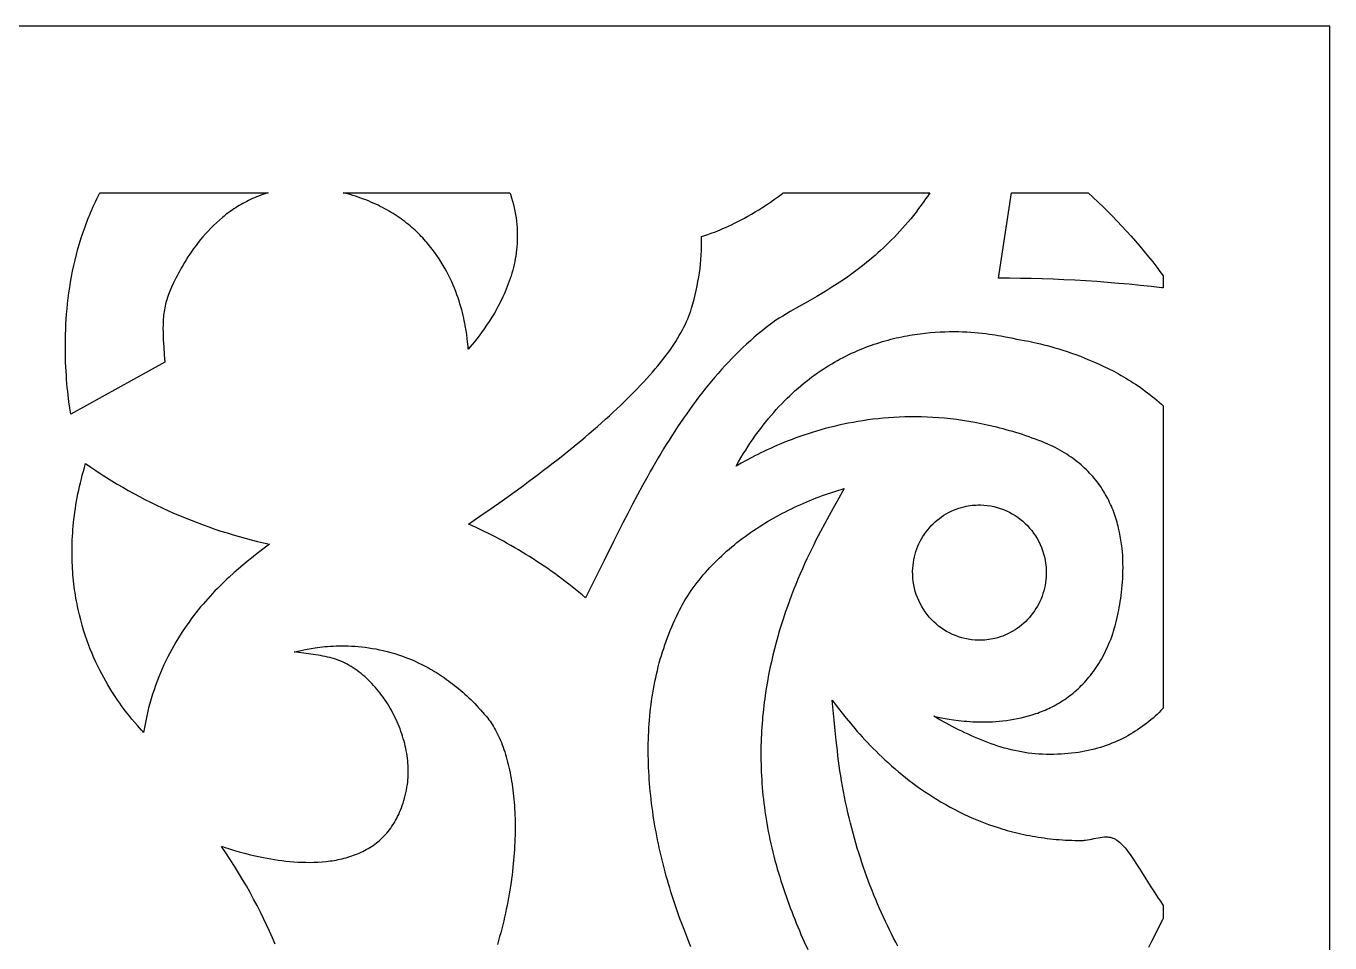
# Model space of a CAD drawing. Extents: x 1226 to 2426, y 1346 to 1566.
# Drawn here: x 2269.7 to 2426.2, y 1455.5 to 1565.5 of the extents above; entities that cross this region are included whole.
import ezdxf

# ---------------------------------------------------------------- set-up
doc = ezdxf.new("R2010")
doc.units = 0
doc.header["$MEASUREMENT"] = 0
doc.layers.add('LAYER_1', color=18, linetype='CONTINUOUS')

msp = doc.modelspace()

# ---------------------------------------------------------------- linework, layer by layer
at = {"layer": 'LAYER_1'}
for points in [[(1226.2, 1345.54), (2426.2, 1345.54), (2426.2, 1565.54), (1226.2, 1565.54)], [(2298.65, 1545.5), (2298.39, 1545.42), (2298.14, 1545.34), (2297.89, 1545.25), (2297.64, 1545.15), (2297.39, 1545.05), (2297.15, 1544.95), (2296.91, 1544.85), (2296.67, 1544.74), (2296.44, 1544.63), (2296.21, 1544.51), (2295.98, 1544.39), (2295.76, 1544.27), (2295.54, 1544.14), (2295.32, 1544.01), (2295.1, 1543.88), (2294.89, 1543.75), (2294.68, 1543.61), (2294.48, 1543.47), (2294.27, 1543.33), (2294.07, 1543.18), (2293.87, 1543.04), (2293.68, 1542.89), (2293.49, 1542.74), (2293.3, 1542.58), (2292.93, 1542.27), (2292.58, 1541.95), (2292.23, 1541.62), (2291.9, 1541.29), (2291.58, 1540.95), (2291.26, 1540.61), (2290.96, 1540.27), (2290.67, 1539.92), (2290.4, 1539.57), (2290.13, 1539.23), (2289.87, 1538.88), (2289.62, 1538.53), (2289.39, 1538.18), (2289.16, 1537.84), (2288.94, 1537.5), (2288.74, 1537.17), (2288.54, 1536.83), (2288.35, 1536.51), (2288.18, 1536.19), (2288.01, 1535.88), (2287.85, 1535.57), (2287.7, 1535.28), (2287.56, 1534.99), (2287.43, 1534.72), (2287.2, 1534.2), (2287, 1533.73), (2286.84, 1533.32), (2286.71, 1532.98), (2286.61, 1532.7), (2286.55, 1532.5), (2286.51, 1532.38), (2286.46, 1532.16), (2286.41, 1531.94), (2286.37, 1531.72), (2286.33, 1531.5), (2286.3, 1531.28), (2286.27, 1531.06), (2286.24, 1530.84), (2286.22, 1530.61), (2286.2, 1530.39), (2286.19, 1530.17), (2286.17, 1529.72), (2286.16, 1529.27), (2286.17, 1528.82), (2286.18, 1528.36), (2286.2, 1527.91), (2286.22, 1527.46), (2286.25, 1527), (2286.31, 1526.1), (2286.38, 1525.2), (2275.09, 1518.97), (2274.98, 1519.68), (2274.88, 1520.45), (2274.78, 1521.28), (2274.73, 1521.72), (2274.68, 1522.17), (2274.64, 1522.64), (2274.6, 1523.12), (2274.57, 1523.61), (2274.53, 1524.12), (2274.51, 1524.64), (2274.48, 1525.16), (2274.47, 1525.7), (2274.45, 1526.25), (2274.45, 1526.82), (2274.45, 1527.39), (2274.45, 1527.97), (2274.47, 1528.55), (2274.49, 1529.15), (2274.52, 1529.76), (2274.55, 1530.37), (2274.6, 1530.99), (2274.65, 1531.61), (2274.72, 1532.24), (2274.79, 1532.88), (2274.88, 1533.52), (2274.97, 1534.17), (2275.08, 1534.82), (2275.19, 1535.48), (2275.32, 1536.14), (2275.46, 1536.8), (2275.61, 1537.46), (2275.78, 1538.13), (2275.96, 1538.8), (2276.15, 1539.47), (2276.36, 1540.14), (2276.47, 1540.47), (2276.58, 1540.81), (2276.7, 1541.14), (2276.82, 1541.47), (2276.94, 1541.81), (2277.07, 1542.14), (2277.2, 1542.48), (2277.33, 1542.81), (2277.47, 1543.14), (2277.62, 1543.48), (2277.76, 1543.81), (2277.92, 1544.14), (2278.07, 1544.47), (2278.23, 1544.8), (2278.4, 1545.13), (2278.56, 1545.46), (2278.6, 1545.54), (2298.77, 1545.54)], [(2327.85, 1545.36), (2327.99, 1544.95), (2328.11, 1544.53), (2328.22, 1544.13), (2328.31, 1543.72), (2328.4, 1543.32), (2328.47, 1542.92), (2328.54, 1542.52), (2328.59, 1542.12), (2328.63, 1541.73), (2328.66, 1541.34), (2328.68, 1540.96), (2328.68, 1540.57), (2328.68, 1540.19), (2328.67, 1539.81), (2328.66, 1539.44), (2328.63, 1539.07), (2328.59, 1538.7), (2328.55, 1538.34), (2328.5, 1537.98), (2328.44, 1537.62), (2328.37, 1537.27), (2328.29, 1536.92), (2328.21, 1536.58), (2328.13, 1536.24), (2328.03, 1535.9), (2327.93, 1535.57), (2327.83, 1535.24), (2327.72, 1534.92), (2327.6, 1534.6), (2327.48, 1534.28), (2327.36, 1533.97), (2327.23, 1533.66), (2327.1, 1533.36), (2326.96, 1533.06), (2326.82, 1532.77), (2326.68, 1532.48), (2326.53, 1532.2), (2326.39, 1531.92), (2326.24, 1531.64), (2326.09, 1531.38), (2325.93, 1531.11), (2325.78, 1530.86), (2325.63, 1530.6), (2325.32, 1530.11), (2325, 1529.65), (2324.7, 1529.2), (2324.39, 1528.78), (2324.1, 1528.38), (2323.81, 1528.01), (2323.53, 1527.66), (2323.27, 1527.34), (2322.8, 1526.77), (2322.77, 1527.08), (2322.72, 1527.67), (2322.67, 1528.07), (2322.61, 1528.52), (2322.54, 1529.03), (2322.44, 1529.58), (2322.39, 1529.88), (2322.32, 1530.18), (2322.25, 1530.5), (2322.18, 1530.83), (2322.1, 1531.16), (2322.01, 1531.5), (2321.91, 1531.85), (2321.8, 1532.21), (2321.69, 1532.57), (2321.57, 1532.94), (2321.43, 1533.31), (2321.29, 1533.69), (2321.14, 1534.08), (2320.98, 1534.46), (2320.81, 1534.85), (2320.63, 1535.25), (2320.44, 1535.64), (2320.24, 1536.04), (2320.02, 1536.43), (2319.79, 1536.83), (2319.55, 1537.23), (2319.3, 1537.62), (2319.04, 1538.01), (2318.76, 1538.41), (2318.47, 1538.79), (2318.16, 1539.18), (2317.84, 1539.56), (2317.68, 1539.75), (2317.51, 1539.94), (2317.34, 1540.13), (2317.16, 1540.31), (2316.98, 1540.5), (2316.79, 1540.68), (2316.61, 1540.86), (2316.41, 1541.04), (2316.22, 1541.22), (2316.02, 1541.39), (2315.81, 1541.57), (2315.61, 1541.74), (2315.39, 1541.91), (2315.18, 1542.08), (2314.96, 1542.24), (2314.73, 1542.41), (2314.5, 1542.57), (2314.27, 1542.73), (2314.03, 1542.89), (2313.79, 1543.04), (2313.54, 1543.19), (2313.29, 1543.34), (2313.04, 1543.49), (2312.78, 1543.63), (2312.51, 1543.77), (2312.24, 1543.91), (2311.97, 1544.05), (2311.69, 1544.18), (2311.4, 1544.31), (2311.11, 1544.43), (2310.82, 1544.56), (2310.52, 1544.68), (2310.22, 1544.79), (2309.91, 1544.9), (2309.6, 1545.01), (2309.28, 1545.12), (2308.95, 1545.22), (2308.63, 1545.32), (2308.29, 1545.41), (2307.95, 1545.5), (2307.8, 1545.54), (2327.79, 1545.54)], [(2378.09, 1545.42), (2377.89, 1545.11), (2377.68, 1544.8), (2377.47, 1544.5), (2377.16, 1544.07), (2376.84, 1543.64), (2376.53, 1543.23), (2376.21, 1542.82), (2375.89, 1542.43), (2375.57, 1542.04), (2375.24, 1541.66), (2374.92, 1541.29), (2374.59, 1540.93), (2374.26, 1540.58), (2373.93, 1540.23), (2373.6, 1539.9), (2373.27, 1539.57), (2372.94, 1539.25), (2372.61, 1538.93), (2372.28, 1538.63), (2371.95, 1538.33), (2371.61, 1538.03), (2371.28, 1537.75), (2370.95, 1537.47), (2370.62, 1537.2), (2370.29, 1536.93), (2369.96, 1536.67), (2369.63, 1536.42), (2369.3, 1536.17), (2368.98, 1535.93), (2368.65, 1535.7), (2368.33, 1535.47), (2367.69, 1535.03), (2367.06, 1534.61), (2366.43, 1534.2), (2365.82, 1533.82), (2365.22, 1533.45), (2364.63, 1533.1), (2364.05, 1532.77), (2363.49, 1532.45), (2362.43, 1531.84), (2361.44, 1531.28), (2360.97, 1531.01), (2360.53, 1530.75), (2360.11, 1530.49), (2359.72, 1530.24), (2359.36, 1529.99), (2359.19, 1529.87), (2359.02, 1529.75), (2358.53, 1529.37), (2358.05, 1528.99), (2357.58, 1528.6), (2357.11, 1528.2), (2356.65, 1527.79), (2356.19, 1527.38), (2355.74, 1526.97), (2355.3, 1526.54), (2354.87, 1526.11), (2354.43, 1525.67), (2354.01, 1525.23), (2353.59, 1524.78), (2353.18, 1524.33), (2352.77, 1523.87), (2352.37, 1523.4), (2351.97, 1522.93), (2351.58, 1522.45), (2351.19, 1521.97), (2350.81, 1521.49), (2350.43, 1521), (2350.06, 1520.5), (2349.69, 1520), (2349.33, 1519.5), (2348.97, 1518.99), (2348.61, 1518.48), (2348.26, 1517.96), (2347.91, 1517.44), (2347.57, 1516.92), (2347.23, 1516.39), (2346.89, 1515.86), (2346.56, 1515.33), (2346.23, 1514.8), (2345.91, 1514.26), (2345.59, 1513.72), (2345.27, 1513.17), (2344.95, 1512.63), (2344.64, 1512.08), (2344.33, 1511.53), (2343.72, 1510.42), (2343.11, 1509.31), (2342.52, 1508.19), (2341.93, 1507.07), (2341.35, 1505.94), (2340.78, 1504.81), (2340.21, 1503.68), (2339.09, 1501.43), (2337.98, 1499.18), (2336.87, 1496.95), (2336.47, 1497.29), (2336.07, 1497.62), (2335.67, 1497.95), (2335.26, 1498.27), (2334.85, 1498.59), (2334.44, 1498.91), (2334.02, 1499.22), (2333.6, 1499.53), (2333.18, 1499.84), (2332.76, 1500.14), (2332.33, 1500.44), (2331.9, 1500.73), (2331.47, 1501.03), (2331.03, 1501.31), (2330.59, 1501.6), (2330.15, 1501.88), (2329.71, 1502.15), (2329.27, 1502.42), (2328.82, 1502.69), (2328.37, 1502.95), (2327.92, 1503.21), (2327.46, 1503.47), (2327.01, 1503.72), (2326.55, 1503.97), (2326.09, 1504.21), (2325.62, 1504.45), (2325.16, 1504.68), (2324.69, 1504.91), (2324.23, 1505.14), (2323.76, 1505.36), (2323.29, 1505.58), (2322.81, 1505.79), (2324.19, 1506.73), (2325.54, 1507.66), (2326.86, 1508.59), (2328.15, 1509.51), (2329.41, 1510.43), (2330.03, 1510.88), (2330.64, 1511.34), (2331.24, 1511.79), (2331.84, 1512.24), (2332.42, 1512.69), (2333, 1513.14), (2333.57, 1513.58), (2334.13, 1514.03), (2334.68, 1514.47), (2335.23, 1514.91), (2335.76, 1515.35), (2336.29, 1515.79), (2336.81, 1516.22), (2337.32, 1516.65), (2337.82, 1517.08), (2338.31, 1517.51), (2338.79, 1517.94), (2339.27, 1518.36), (2339.73, 1518.78), (2340.19, 1519.2), (2340.63, 1519.61), (2341.07, 1520.03), (2341.5, 1520.44), (2341.91, 1520.85), (2342.32, 1521.25), (2342.72, 1521.66), (2343.11, 1522.06), (2343.48, 1522.45), (2343.85, 1522.85), (2344.21, 1523.24), (2344.56, 1523.63), (2344.9, 1524.02), (2345.22, 1524.4), (2345.54, 1524.78), (2345.85, 1525.16), (2346.14, 1525.53), (2346.43, 1525.9), (2346.7, 1526.27), (2346.97, 1526.63), (2347.22, 1526.99), (2347.46, 1527.35), (2347.69, 1527.71), (2347.91, 1528.06), (2348.12, 1528.4), (2348.32, 1528.75), (2348.51, 1529.09), (2348.68, 1529.42), (2348.85, 1529.76), (2349, 1530.09), (2349.14, 1530.41), (2349.27, 1530.73), (2349.39, 1531.05), (2349.49, 1531.37), (2349.59, 1531.68), (2349.74, 1532.23), (2349.89, 1532.77), (2350.02, 1533.3), (2350.14, 1533.83), (2350.26, 1534.36), (2350.36, 1534.89), (2350.45, 1535.41), (2350.54, 1535.93), (2350.61, 1536.46), (2350.67, 1536.98), (2350.71, 1537.52), (2350.75, 1538.05), (2350.77, 1538.6), (2350.79, 1539.15), (2350.79, 1539.71), (2350.77, 1540.28), (2351.19, 1540.41), (2351.54, 1540.53), (2351.96, 1540.68), (2352.47, 1540.87), (2353.04, 1541.11), (2353.35, 1541.24), (2353.68, 1541.38), (2354.02, 1541.54), (2354.38, 1541.71), (2354.75, 1541.89), (2355.14, 1542.08), (2355.54, 1542.28), (2355.94, 1542.5), (2356.36, 1542.73), (2356.79, 1542.98), (2357.23, 1543.24), (2357.68, 1543.51), (2358.14, 1543.8), (2358.6, 1544.1), (2359.07, 1544.42), (2359.55, 1544.76), (2360.03, 1545.11), (2360.52, 1545.47), (2360.6, 1545.54), (2378.17, 1545.54)], [(2397.8, 1544.99), (2398.39, 1544.43), (2398.97, 1543.87), (2399.55, 1543.29), (2400.12, 1542.72), (2400.68, 1542.13), (2401.23, 1541.54), (2401.78, 1540.94), (2402.33, 1540.34), (2402.86, 1539.73), (2403.39, 1539.12), (2403.91, 1538.5), (2404.42, 1537.87), (2404.93, 1537.24), (2405.42, 1536.6), (2405.91, 1535.95), (2406.2, 1535.57), (2406.2, 1534.13), (2406.03, 1534.15), (2404.73, 1534.3), (2403.43, 1534.43), (2402.12, 1534.56), (2400.82, 1534.67), (2399.51, 1534.78), (2398.21, 1534.88), (2396.9, 1534.96), (2395.59, 1535.04), (2394.28, 1535.1), (2392.98, 1535.16), (2391.67, 1535.2), (2390.36, 1535.24), (2389.05, 1535.26), (2387.74, 1535.28), (2386.43, 1535.28), (2387.97, 1545.54), (2397.2, 1545.54)], [(2381.61, 1528.88), (2382.12, 1528.86), (2382.63, 1528.84), (2383.11, 1528.81), (2383.58, 1528.78), (2384.04, 1528.74), (2384.47, 1528.69), (2384.89, 1528.65), (2385.29, 1528.59), (2385.67, 1528.54), (2386.03, 1528.49), (2386.37, 1528.43), (2386.69, 1528.38), (2387.27, 1528.27), (2387.75, 1528.17), (2388.13, 1528.08), (2388.58, 1527.98), (2389.08, 1527.9), (2389.51, 1527.82), (2390.06, 1527.72), (2390.71, 1527.58), (2391.07, 1527.5), (2391.45, 1527.41), (2391.85, 1527.31), (2392.28, 1527.2), (2392.72, 1527.08), (2393.18, 1526.94), (2393.66, 1526.8), (2394.15, 1526.65), (2394.66, 1526.49), (2395.18, 1526.31), (2395.71, 1526.12), (2396.25, 1525.92), (2396.8, 1525.7), (2397.36, 1525.47), (2397.93, 1525.23), (2398.5, 1524.97), (2399.08, 1524.7), (2399.66, 1524.42), (2400.25, 1524.12), (2400.84, 1523.8), (2401.13, 1523.63), (2401.42, 1523.46), (2401.71, 1523.29), (2402.01, 1523.11), (2402.3, 1522.93), (2402.59, 1522.75), (2402.88, 1522.56), (2403.17, 1522.36), (2403.46, 1522.16), (2403.75, 1521.96), (2404.03, 1521.75), (2404.32, 1521.54), (2404.6, 1521.32), (2404.88, 1521.1), (2405.16, 1520.88), (2405.44, 1520.65), (2405.71, 1520.41), (2405.99, 1520.17), (2406.2, 1519.97), (2406.2, 1483.71), (2406.15, 1483.65), (2405.92, 1483.42), (2405.69, 1483.19), (2405.45, 1482.96), (2405.21, 1482.74), (2404.97, 1482.52), (2404.72, 1482.31), (2404.47, 1482.1), (2404.21, 1481.89), (2403.94, 1481.69), (2403.67, 1481.49), (2403.4, 1481.3), (2403.12, 1481.11), (2402.84, 1480.93), (2402.55, 1480.75), (2402.25, 1480.57), (2401.95, 1480.4), (2401.65, 1480.24), (2401.34, 1480.08), (2401.02, 1479.92), (2400.7, 1479.77), (2400.38, 1479.63), (2400.04, 1479.49), (2399.71, 1479.36), (2399.36, 1479.23), (2399.01, 1479.12), (2398.66, 1479), (2398.3, 1478.9), (2397.93, 1478.8), (2397.56, 1478.7), (2397.18, 1478.62), (2396.8, 1478.54), (2396.41, 1478.47), (2396.01, 1478.4), (2395.61, 1478.34), (2395.2, 1478.29), (2394.79, 1478.25), (2394.37, 1478.22), (2393.94, 1478.19), (2393.51, 1478.17), (2393.07, 1478.16), (2392.63, 1478.16), (2392.17, 1478.16), (2391.72, 1478.18), (2391.25, 1478.2), (2390.83, 1478.23), (2390.42, 1478.27), (2390, 1478.32), (2389.59, 1478.38), (2389.18, 1478.45), (2388.77, 1478.53), (2388.36, 1478.61), (2387.95, 1478.71), (2387.54, 1478.81), (2387.14, 1478.92), (2386.73, 1479.04), (2386.33, 1479.16), (2385.93, 1479.29), (2385.53, 1479.43), (2385.13, 1479.58), (2384.74, 1479.73), (2384.34, 1479.89), (2383.95, 1480.05), (2383.56, 1480.22), (2383.17, 1480.39), (2382.78, 1480.57), (2382.4, 1480.75), (2382.01, 1480.93), (2381.63, 1481.12), (2381.25, 1481.32), (2380.88, 1481.51), (2380.13, 1481.91), (2379.39, 1482.32), (2378.66, 1482.74), (2378.97, 1482.67), (2379.6, 1482.54), (2380.02, 1482.46), (2380.5, 1482.38), (2381.04, 1482.3), (2381.64, 1482.22), (2381.96, 1482.19), (2382.29, 1482.16), (2382.63, 1482.13), (2382.98, 1482.1), (2383.34, 1482.08), (2383.71, 1482.07), (2384.09, 1482.06), (2384.48, 1482.05), (2384.87, 1482.06), (2385.28, 1482.07), (2385.69, 1482.08), (2386.1, 1482.11), (2386.52, 1482.14), (2386.95, 1482.18), (2387.38, 1482.23), (2387.82, 1482.29), (2388.25, 1482.37), (2388.69, 1482.45), (2389.13, 1482.54), (2389.58, 1482.65), (2390.02, 1482.77), (2390.46, 1482.9), (2390.91, 1483.05), (2391.13, 1483.12), (2391.35, 1483.21), (2391.57, 1483.29), (2391.79, 1483.38), (2392.01, 1483.47), (2392.23, 1483.57), (2392.45, 1483.67), (2392.66, 1483.77), (2392.88, 1483.88), (2393.1, 1484), (2393.31, 1484.11), (2393.52, 1484.23), (2393.74, 1484.36), (2393.95, 1484.49), (2394.16, 1484.62), (2394.37, 1484.76), (2394.57, 1484.91), (2394.78, 1485.05), (2394.98, 1485.21), (2395.19, 1485.36), (2395.39, 1485.52), (2395.59, 1485.69), (2395.78, 1485.86), (2395.98, 1486.04), (2396.17, 1486.22), (2396.36, 1486.41), (2396.55, 1486.6), (2396.74, 1486.8), (2396.92, 1487), (2397.1, 1487.21), (2397.28, 1487.42), (2397.46, 1487.64), (2397.63, 1487.87), (2397.81, 1488.1), (2397.97, 1488.34), (2398.14, 1488.58), (2398.3, 1488.83), (2398.46, 1489.08), (2398.62, 1489.34), (2398.77, 1489.6), (2398.93, 1489.88), (2399.07, 1490.15), (2399.22, 1490.44), (2399.36, 1490.73), (2399.5, 1491.03), (2399.63, 1491.33), (2399.76, 1491.64), (2399.89, 1491.95), (2400.01, 1492.28), (2400.13, 1492.61), (2400.23, 1492.94), (2400.32, 1493.23), (2400.42, 1493.6), (2400.54, 1494.05), (2400.67, 1494.57), (2400.79, 1495.15), (2400.86, 1495.46), (2400.92, 1495.79), (2400.98, 1496.13), (2401.04, 1496.48), (2401.09, 1496.85), (2401.14, 1497.23), (2401.19, 1497.62), (2401.23, 1498.01), (2401.27, 1498.42), (2401.31, 1498.84), (2401.33, 1499.27), (2401.35, 1499.7), (2401.36, 1500.14), (2401.37, 1500.59), (2401.36, 1501.05), (2401.35, 1501.51), (2401.33, 1501.97), (2401.29, 1502.44), (2401.25, 1502.91), (2401.19, 1503.39), (2401.12, 1503.86), (2401.04, 1504.34), (2400.95, 1504.82), (2400.84, 1505.3), (2400.78, 1505.54), (2400.72, 1505.78), (2400.65, 1506.02), (2400.58, 1506.26), (2400.51, 1506.5), (2400.43, 1506.73), (2400.34, 1506.97), (2400.26, 1507.21), (2400.17, 1507.45), (2400.07, 1507.68), (2399.97, 1507.92), (2399.87, 1508.15), (2399.76, 1508.38), (2399.65, 1508.61), (2399.53, 1508.84), (2399.41, 1509.07), (2399.28, 1509.3), (2399.15, 1509.53), (2399.01, 1509.75), (2398.87, 1509.98), (2398.73, 1510.2), (2398.57, 1510.42), (2398.42, 1510.64), (2398.25, 1510.85), (2398.09, 1511.07), (2397.91, 1511.28), (2397.74, 1511.49), (2397.55, 1511.7), (2397.36, 1511.9), (2397.17, 1512.11), (2396.97, 1512.31), (2396.76, 1512.5), (2396.55, 1512.7), (2396.33, 1512.89), (2396.1, 1513.08), (2395.87, 1513.27), (2395.63, 1513.46), (2395.39, 1513.64), (2395.14, 1513.82), (2394.88, 1513.99), (2394.62, 1514.16), (2394.35, 1514.33), (2394.08, 1514.5), (2393.79, 1514.66), (2393.5, 1514.82), (2393.21, 1514.97), (2392.9, 1515.12), (2392.59, 1515.27), (2392.28, 1515.41), (2391.95, 1515.55), (2391.62, 1515.69), (2391.28, 1515.82), (2390.88, 1515.97), (2390.48, 1516.11), (2390.09, 1516.25), (2389.69, 1516.39), (2389.3, 1516.52), (2388.91, 1516.64), (2388.52, 1516.76), (2388.13, 1516.88), (2387.74, 1516.99), (2387.36, 1517.1), (2386.97, 1517.21), (2386.59, 1517.31), (2386.21, 1517.41), (2385.83, 1517.5), (2385.45, 1517.59), (2385.07, 1517.67), (2384.33, 1517.83), (2383.58, 1517.97), (2382.85, 1518.1), (2382.12, 1518.22), (2381.39, 1518.32), (2380.67, 1518.4), (2379.96, 1518.48), (2379.26, 1518.54), (2378.56, 1518.58), (2377.87, 1518.62), (2377.19, 1518.64), (2376.51, 1518.65), (2375.84, 1518.65), (2375.18, 1518.64), (2374.52, 1518.62), (2373.88, 1518.58), (2373.24, 1518.54), (2372.6, 1518.49), (2371.98, 1518.43), (2371.36, 1518.36), (2370.75, 1518.28), (2370.15, 1518.19), (2369.55, 1518.1), (2368.97, 1517.99), (2368.39, 1517.88), (2367.82, 1517.77), (2367.26, 1517.64), (2366.71, 1517.51), (2366.16, 1517.38), (2365.63, 1517.24), (2365.1, 1517.09), (2364.58, 1516.94), (2364.07, 1516.78), (2363.57, 1516.62), (2363.08, 1516.46), (2362.59, 1516.29), (2362.12, 1516.12), (2361.65, 1515.95), (2361.2, 1515.77), (2360.75, 1515.6), (2360.31, 1515.42), (2359.89, 1515.24), (2359.47, 1515.06), (2359.06, 1514.87), (2358.66, 1514.69), (2358.27, 1514.51), (2357.89, 1514.33), (2357.53, 1514.14), (2357.17, 1513.96), (2356.82, 1513.78), (2356.15, 1513.43), (2355.53, 1513.09), (2354.95, 1512.75), (2355.23, 1513.25), (2355.51, 1513.73), (2355.8, 1514.21), (2356.09, 1514.67), (2356.38, 1515.13), (2356.68, 1515.58), (2356.98, 1516.01), (2357.28, 1516.44), (2357.58, 1516.86), (2357.89, 1517.27), (2358.19, 1517.67), (2358.5, 1518.06), (2358.82, 1518.44), (2359.13, 1518.82), (2359.45, 1519.18), (2359.76, 1519.54), (2360.08, 1519.88), (2360.41, 1520.22), (2360.73, 1520.56), (2361.06, 1520.88), (2361.38, 1521.19), (2361.71, 1521.5), (2362.04, 1521.8), (2362.37, 1522.09), (2362.7, 1522.38), (2363.04, 1522.65), (2363.37, 1522.92), (2363.71, 1523.18), (2364.04, 1523.44), (2364.38, 1523.68), (2364.72, 1523.92), (2365.06, 1524.16), (2365.4, 1524.38), (2365.74, 1524.6), (2366.08, 1524.81), (2366.42, 1525.02), (2366.76, 1525.22), (2367.1, 1525.41), (2367.44, 1525.6), (2367.78, 1525.78), (2368.12, 1525.95), (2368.46, 1526.12), (2368.8, 1526.28), (2369.14, 1526.43), (2369.48, 1526.58), (2369.82, 1526.73), (2370.16, 1526.86), (2370.5, 1527), (2370.84, 1527.12), (2371.17, 1527.25), (2371.51, 1527.36), (2371.84, 1527.47), (2372.18, 1527.58), (2372.51, 1527.68), (2372.84, 1527.78), (2373.17, 1527.87), (2373.5, 1527.96), (2373.83, 1528.04), (2374.16, 1528.12), (2374.48, 1528.19), (2374.81, 1528.26), (2375.13, 1528.33), (2375.45, 1528.39), (2375.77, 1528.44), (2376.08, 1528.5), (2376.4, 1528.55), (2377.02, 1528.63), (2377.63, 1528.71), (2378.23, 1528.76), (2378.82, 1528.81), (2379.41, 1528.85), (2379.98, 1528.87), (2380.53, 1528.88), (2381.08, 1528.88)], [(2277.49, 1512.63), (2278.12, 1512.21), (2278.75, 1511.79), (2279.39, 1511.38), (2280.03, 1510.98), (2280.68, 1510.59), (2281.34, 1510.21), (2282, 1509.83), (2282.66, 1509.46), (2283.33, 1509.1), (2284, 1508.75), (2284.68, 1508.41), (2285.37, 1508.07), (2286.05, 1507.74), (2286.75, 1507.42), (2287.44, 1507.11), (2288.14, 1506.81), (2288.84, 1506.52), (2289.55, 1506.24), (2290.26, 1505.96), (2290.97, 1505.7), (2291.68, 1505.44), (2292.4, 1505.19), (2293.12, 1504.95), (2293.85, 1504.72), (2294.57, 1504.5), (2295.3, 1504.29), (2296.03, 1504.09), (2296.76, 1503.9), (2297.49, 1503.71), (2298.23, 1503.54), (2298.96, 1503.38), (2298.16, 1502.77), (2297.26, 1502.08), (2296.77, 1501.7), (2296.27, 1501.29), (2295.75, 1500.87), (2295.21, 1500.41), (2294.67, 1499.93), (2294.11, 1499.43), (2293.83, 1499.17), (2293.55, 1498.9), (2293.26, 1498.63), (2292.98, 1498.34), (2292.69, 1498.06), (2292.4, 1497.76), (2292.11, 1497.46), (2291.83, 1497.15), (2291.54, 1496.83), (2291.25, 1496.51), (2290.97, 1496.18), (2290.68, 1495.84), (2290.4, 1495.49), (2290.12, 1495.14), (2289.84, 1494.78), (2289.56, 1494.41), (2289.29, 1494.04), (2289.01, 1493.65), (2288.74, 1493.26), (2288.48, 1492.87), (2288.22, 1492.46), (2287.96, 1492.04), (2287.7, 1491.62), (2287.45, 1491.19), (2287.21, 1490.75), (2286.97, 1490.31), (2286.74, 1489.85), (2286.51, 1489.39), (2286.28, 1488.92), (2286.07, 1488.44), (2285.86, 1487.95), (2285.65, 1487.45), (2285.46, 1486.95), (2285.27, 1486.43), (2285.09, 1485.91), (2284.91, 1485.38), (2284.75, 1484.83), (2284.59, 1484.28), (2284.44, 1483.73), (2284.3, 1483.16), (2284.17, 1482.58), (2284.05, 1481.99), (2283.94, 1481.4), (2283.83, 1480.79), (2283.74, 1480.91), (2283.58, 1481.08), (2283.11, 1481.61), (2282.79, 1481.97), (2282.44, 1482.38), (2282.05, 1482.86), (2281.85, 1483.12), (2281.64, 1483.39), (2281.42, 1483.68), (2281.2, 1483.98), (2280.97, 1484.3), (2280.74, 1484.64), (2280.5, 1484.98), (2280.26, 1485.34), (2280.02, 1485.72), (2279.78, 1486.11), (2279.54, 1486.52), (2279.29, 1486.93), (2279.05, 1487.37), (2278.81, 1487.82), (2278.58, 1488.28), (2278.34, 1488.75), (2278.11, 1489.24), (2277.88, 1489.75), (2277.66, 1490.27), (2277.44, 1490.8), (2277.23, 1491.34), (2277.02, 1491.9), (2276.83, 1492.48), (2276.64, 1493.06), (2276.46, 1493.67), (2276.29, 1494.28), (2276.13, 1494.91), (2276.06, 1495.23), (2275.98, 1495.55), (2275.91, 1495.88), (2275.85, 1496.21), (2275.78, 1496.54), (2275.72, 1496.88), (2275.66, 1497.22), (2275.61, 1497.56), (2275.56, 1497.91), (2275.51, 1498.26), (2275.47, 1498.61), (2275.43, 1498.97), (2275.39, 1499.33), (2275.36, 1499.69), (2275.33, 1500.06), (2275.31, 1500.43), (2275.29, 1500.8), (2275.27, 1501.18), (2275.26, 1501.56), (2275.25, 1501.94), (2275.25, 1502.33), (2275.25, 1502.72), (2275.26, 1503.11), (2275.27, 1503.51), (2275.28, 1503.91), (2275.3, 1504.31), (2275.33, 1504.72), (2275.36, 1505.13), (2275.4, 1505.54), (2275.44, 1505.96), (2275.48, 1506.38), (2275.53, 1506.8), (2275.59, 1507.23), (2275.65, 1507.66), (2275.72, 1508.09), (2275.8, 1508.53), (2275.88, 1508.97), (2275.96, 1509.41), (2276.05, 1509.85), (2276.15, 1510.3), (2276.26, 1510.75), (2276.37, 1511.21), (2276.48, 1511.67), (2276.61, 1512.13), (2276.74, 1512.59), (2276.87, 1513.06)], [(2384.25, 1508.08), (2384.67, 1508.06), (2385.08, 1508.02), (2385.48, 1507.96), (2385.87, 1507.88), (2386.26, 1507.79), (2386.64, 1507.67), (2387.01, 1507.54), (2387.38, 1507.38), (2387.73, 1507.21), (2388.07, 1507.03), (2388.41, 1506.83), (2388.73, 1506.61), (2389.04, 1506.38), (2389.34, 1506.13), (2389.63, 1505.87), (2389.9, 1505.6), (2390.16, 1505.31), (2390.41, 1505.01), (2390.64, 1504.7), (2390.86, 1504.38), (2391.07, 1504.04), (2391.25, 1503.7), (2391.43, 1503.35), (2391.58, 1502.98), (2391.72, 1502.61), (2391.84, 1502.23), (2391.94, 1501.84), (2392.02, 1501.45), (2392.08, 1501.05), (2392.13, 1500.64), (2392.15, 1500.23), (2392.15, 1499.81), (2392.14, 1499.46), (2392.11, 1499.11), (2392.07, 1498.77), (2392.01, 1498.43), (2391.94, 1498.09), (2391.86, 1497.77), (2391.76, 1497.44), (2391.65, 1497.13), (2391.53, 1496.81), (2391.39, 1496.51), (2391.25, 1496.21), (2391.09, 1495.92), (2390.92, 1495.64), (2390.74, 1495.36), (2390.55, 1495.1), (2390.35, 1494.84), (2390.14, 1494.59), (2389.92, 1494.35), (2389.69, 1494.11), (2389.45, 1493.89), (2389.2, 1493.68), (2388.94, 1493.47), (2388.68, 1493.28), (2388.41, 1493.1), (2388.13, 1492.93), (2387.84, 1492.77), (2387.55, 1492.62), (2387.25, 1492.49), (2386.94, 1492.36), (2386.63, 1492.25), (2386.31, 1492.15), (2385.98, 1492.07), (2385.75, 1492.02), (2385.51, 1491.97), (2385.26, 1491.93), (2385.02, 1491.9), (2384.77, 1491.88), (2384.53, 1491.87), (2384.28, 1491.86), (2384.02, 1491.86), (2383.61, 1491.88), (2383.2, 1491.92), (2382.8, 1491.98), (2382.4, 1492.06), (2382.02, 1492.15), (2381.64, 1492.27), (2381.27, 1492.41), (2380.9, 1492.56), (2380.55, 1492.73), (2380.2, 1492.91), (2379.87, 1493.12), (2379.55, 1493.33), (2379.24, 1493.56), (2378.94, 1493.81), (2378.65, 1494.07), (2378.38, 1494.35), (2378.11, 1494.63), (2377.87, 1494.93), (2377.63, 1495.24), (2377.41, 1495.57), (2377.21, 1495.9), (2377.02, 1496.24), (2376.85, 1496.6), (2376.7, 1496.96), (2376.56, 1497.33), (2376.44, 1497.71), (2376.34, 1498.1), (2376.26, 1498.49), (2376.19, 1498.89), (2376.15, 1499.3), (2376.13, 1499.71), (2376.12, 1500.13), (2376.14, 1500.48), (2376.17, 1500.83), (2376.21, 1501.17), (2376.27, 1501.51), (2376.34, 1501.85), (2376.42, 1502.18), (2376.52, 1502.5), (2376.63, 1502.82), (2376.75, 1503.13), (2376.88, 1503.43), (2377.03, 1503.73), (2377.19, 1504.02), (2377.36, 1504.3), (2377.54, 1504.58), (2377.73, 1504.84), (2377.93, 1505.1), (2378.14, 1505.35), (2378.36, 1505.6), (2378.59, 1505.83), (2378.83, 1506.05), (2379.08, 1506.26), (2379.33, 1506.47), (2379.6, 1506.66), (2379.87, 1506.84), (2380.15, 1507.01), (2380.44, 1507.17), (2380.73, 1507.32), (2381.03, 1507.46), (2381.34, 1507.58), (2381.65, 1507.69), (2381.97, 1507.79), (2382.3, 1507.87), (2382.53, 1507.93), (2382.77, 1507.97), (2383.01, 1508.01), (2383.26, 1508.04), (2383.5, 1508.06), (2383.75, 1508.07), (2384, 1508.08)]]:
    msp.add_lwpolyline(points, close=True, dxfattribs=at)
for points in [[(2349.51, 1455.07), (2349.13, 1455.99), (2348.77, 1456.93), (2348.41, 1457.86), (2348.24, 1458.33), (2348.07, 1458.8), (2347.9, 1459.27), (2347.74, 1459.75), (2347.58, 1460.22), (2347.42, 1460.7), (2347.27, 1461.17), (2347.12, 1461.65), (2346.98, 1462.13), (2346.84, 1462.61), (2346.7, 1463.08), (2346.56, 1463.56), (2346.43, 1464.05), (2346.3, 1464.53), (2346.18, 1465.01), (2346.06, 1465.49), (2345.94, 1465.97), (2345.83, 1466.45), (2345.72, 1466.94), (2345.62, 1467.42), (2345.52, 1467.9), (2345.42, 1468.39), (2345.33, 1468.87), (2345.24, 1469.36), (2345.16, 1469.84), (2345.08, 1470.32), (2345, 1470.81), (2344.93, 1471.29), (2344.87, 1471.78), (2344.8, 1472.26), (2344.74, 1472.74), (2344.69, 1473.23), (2344.64, 1473.71), (2344.59, 1474.19), (2344.55, 1474.67), (2344.52, 1475.15), (2344.49, 1475.63), (2344.46, 1476.12), (2344.44, 1476.59), (2344.42, 1477.07), (2344.41, 1477.55), (2344.4, 1478.03), (2344.39, 1478.51), (2344.4, 1478.98), (2344.4, 1479.46), (2344.41, 1479.93), (2344.43, 1480.4), (2344.45, 1480.87), (2344.48, 1481.34), (2344.51, 1481.81), (2344.54, 1482.28), (2344.58, 1482.75), (2344.63, 1483.21), (2344.68, 1483.68), (2344.74, 1484.14), (2344.8, 1484.6), (2344.87, 1485.06), (2344.94, 1485.52), (2345.02, 1485.98), (2345.1, 1486.43), (2345.19, 1486.89), (2345.29, 1487.34), (2345.39, 1487.79), (2345.49, 1488.24), (2345.6, 1488.68), (2345.72, 1489.13), (2345.84, 1489.57), (2345.97, 1490.01), (2346.11, 1490.45), (2346.25, 1490.88), (2346.39, 1491.32), (2346.54, 1491.75), (2346.7, 1492.18), (2346.86, 1492.6), (2347.03, 1493.03), (2347.21, 1493.45), (2347.39, 1493.87), (2347.58, 1494.29), (2347.77, 1494.7), (2347.97, 1495.12), (2348.15, 1495.46), (2348.33, 1495.81), (2348.52, 1496.15), (2348.72, 1496.49), (2348.92, 1496.82), (2349.13, 1497.16), (2349.34, 1497.48), (2349.56, 1497.81), (2349.79, 1498.13), (2350.02, 1498.45), (2350.26, 1498.76), (2350.5, 1499.07), (2350.75, 1499.38), (2351, 1499.68), (2351.26, 1499.98), (2351.53, 1500.28), (2351.79, 1500.57), (2352.07, 1500.86), (2352.35, 1501.15), (2352.63, 1501.43), (2352.92, 1501.71), (2353.21, 1501.99), (2353.5, 1502.26), (2353.8, 1502.53), (2354.11, 1502.79), (2354.42, 1503.05), (2354.73, 1503.31), (2355.04, 1503.56), (2355.36, 1503.81), (2355.68, 1504.05), (2356.01, 1504.29), (2356.34, 1504.53), (2356.67, 1504.77), (2357.01, 1505), (2357.34, 1505.22), (2357.69, 1505.44), (2358.03, 1505.66), (2358.38, 1505.88), (2358.72, 1506.09), (2359.08, 1506.3), (2359.43, 1506.5), (2359.78, 1506.7), (2360.14, 1506.89), (2360.5, 1507.08), (2360.86, 1507.27), (2361.22, 1507.45), (2361.59, 1507.63), (2361.95, 1507.81), (2362.32, 1507.98), (2362.69, 1508.14), (2363.06, 1508.31), (2363.43, 1508.47), (2363.8, 1508.62), (2364.17, 1508.77), (2364.55, 1508.92), (2364.92, 1509.06), (2365.29, 1509.2), (2365.67, 1509.33), (2366.04, 1509.46), (2366.42, 1509.58), (2366.79, 1509.71), (2367.16, 1509.82), (2367.54, 1509.93), (2367.91, 1510.04), (2367.05, 1508.54), (2366.58, 1507.7), (2366.09, 1506.82), (2365.58, 1505.87), (2365.05, 1504.88), (2364.78, 1504.37), (2364.52, 1503.84), (2364.25, 1503.3), (2363.98, 1502.75), (2363.7, 1502.18), (2363.43, 1501.6), (2363.16, 1501.02), (2362.89, 1500.41), (2362.63, 1499.8), (2362.36, 1499.18), (2362.1, 1498.54), (2361.84, 1497.89), (2361.58, 1497.24), (2361.33, 1496.57), (2361.09, 1495.88), (2360.84, 1495.19), (2360.61, 1494.49), (2360.38, 1493.78), (2360.16, 1493.05), (2359.94, 1492.32), (2359.74, 1491.57), (2359.54, 1490.82), (2359.35, 1490.05), (2359.17, 1489.27), (2359, 1488.49), (2358.84, 1487.69), (2358.69, 1486.89), (2358.55, 1486.07), (2358.42, 1485.25), (2358.37, 1484.83), (2358.31, 1484.42), (2358.26, 1483.99), (2358.21, 1483.57), (2358.17, 1483.15), (2358.12, 1482.72), (2358.09, 1482.29), (2358.05, 1481.86), (2358.02, 1481.42), (2357.99, 1480.99), (2357.97, 1480.55), (2357.95, 1480.11), (2357.94, 1479.67), (2357.92, 1479.22), (2357.92, 1478.77), (2357.91, 1478.33), (2357.91, 1477.87), (2357.92, 1477.42), (2357.93, 1476.97), (2357.94, 1476.51), (2357.96, 1476.05), (2357.98, 1475.59), (2358.01, 1475.12), (2358.04, 1474.66), (2358.08, 1474.19), (2358.12, 1473.72), (2358.16, 1473.25), (2358.21, 1472.77), (2358.27, 1472.3), (2358.33, 1471.82), (2358.39, 1471.34), (2358.47, 1470.86), (2358.54, 1470.38), (2358.62, 1469.89), (2358.71, 1469.4), (2358.8, 1468.92), (2358.9, 1468.43), (2359, 1467.93), (2359.11, 1467.44), (2359.22, 1466.94), (2359.34, 1466.44), (2359.47, 1465.94), (2359.6, 1465.44), (2359.74, 1464.94), (2359.88, 1464.44), (2360.03, 1463.93), (2360.17, 1463.46), (2360.32, 1462.99), (2360.47, 1462.53), (2360.62, 1462.06), (2360.78, 1461.6), (2360.94, 1461.13), (2361.1, 1460.67), (2361.27, 1460.21), (2361.44, 1459.75), (2361.61, 1459.29), (2361.79, 1458.83), (2361.97, 1458.38), (2362.15, 1457.92), (2362.34, 1457.47), (2362.53, 1457.01), (2362.72, 1456.56), (2363.12, 1455.66), (2363.53, 1454.76)], [(2299.62, 1455.4), (2299.3, 1456.16), (2298.96, 1456.93), (2298.6, 1457.69), (2298.23, 1458.47), (2297.85, 1459.24), (2297.45, 1460.02), (2297.04, 1460.8), (2296.61, 1461.59), (2296.17, 1462.37), (2295.71, 1463.16), (2295.23, 1463.95), (2294.74, 1464.74), (2294.23, 1465.53), (2293.71, 1466.33), (2293.17, 1467.12), (2293.29, 1467.09), (2293.52, 1467.01), (2294.25, 1466.78), (2294.75, 1466.63), (2295.32, 1466.47), (2295.96, 1466.29), (2296.67, 1466.12), (2297.04, 1466.03), (2297.43, 1465.94), (2297.83, 1465.86), (2298.24, 1465.77), (2298.66, 1465.69), (2299.09, 1465.62), (2299.53, 1465.54), (2299.98, 1465.48), (2300.44, 1465.42), (2300.9, 1465.36), (2301.37, 1465.31), (2301.85, 1465.27), (2302.33, 1465.24), (2302.81, 1465.22), (2303.3, 1465.21), (2303.79, 1465.2), (2304.28, 1465.21), (2304.76, 1465.23), (2305.25, 1465.26), (2305.74, 1465.31), (2305.98, 1465.34), (2306.23, 1465.37), (2306.47, 1465.4), (2306.71, 1465.44), (2306.95, 1465.48), (2307.19, 1465.53), (2307.42, 1465.58), (2307.66, 1465.63), (2307.89, 1465.69), (2308.13, 1465.75), (2308.36, 1465.82), (2308.59, 1465.89), (2308.82, 1465.97), (2309.04, 1466.05), (2309.27, 1466.13), (2309.49, 1466.22), (2309.71, 1466.31), (2309.93, 1466.41), (2310.14, 1466.52), (2310.35, 1466.62), (2310.56, 1466.74), (2310.77, 1466.86), (2310.98, 1466.98), (2311.18, 1467.11), (2311.38, 1467.24), (2311.57, 1467.38), (2311.77, 1467.53), (2311.95, 1467.68), (2312.14, 1467.84), (2312.32, 1468), (2312.5, 1468.17), (2312.68, 1468.35), (2312.85, 1468.53), (2313.01, 1468.71), (2313.18, 1468.91), (2313.34, 1469.11), (2313.49, 1469.31), (2313.64, 1469.53), (2313.79, 1469.75), (2313.93, 1469.97), (2314.07, 1470.21), (2314.2, 1470.44), (2314.32, 1470.69), (2314.45, 1470.94), (2314.56, 1471.21), (2314.68, 1471.47), (2314.78, 1471.75), (2314.88, 1472.03), (2314.98, 1472.32), (2315.07, 1472.62), (2315.16, 1472.92), (2315.23, 1473.24), (2315.31, 1473.56), (2315.37, 1473.88), (2315.43, 1474.22), (2315.49, 1474.56), (2315.53, 1474.84), (2315.56, 1475.11), (2315.58, 1475.39), (2315.59, 1475.68), (2315.6, 1475.96), (2315.6, 1476.24), (2315.59, 1476.53), (2315.58, 1476.82), (2315.56, 1477.11), (2315.53, 1477.4), (2315.5, 1477.69), (2315.46, 1477.99), (2315.41, 1478.28), (2315.36, 1478.57), (2315.3, 1478.87), (2315.24, 1479.16), (2315.17, 1479.46), (2315.09, 1479.75), (2315, 1480.04), (2314.91, 1480.33), (2314.82, 1480.63), (2314.72, 1480.92), (2314.61, 1481.21), (2314.5, 1481.49), (2314.38, 1481.78), (2314.26, 1482.06), (2314.13, 1482.35), (2314, 1482.63), (2313.86, 1482.9), (2313.72, 1483.18), (2313.57, 1483.45), (2313.42, 1483.72), (2313.26, 1483.99), (2313.1, 1484.25), (2312.93, 1484.51), (2312.76, 1484.77), (2312.58, 1485.02), (2312.4, 1485.27), (2312.22, 1485.51), (2312.03, 1485.75), (2311.84, 1485.98), (2311.64, 1486.22), (2311.44, 1486.44), (2311.23, 1486.66), (2311.03, 1486.88), (2310.81, 1487.08), (2310.6, 1487.29), (2310.38, 1487.49), (2310.16, 1487.68), (2309.93, 1487.86), (2309.7, 1488.04), (2309.47, 1488.21), (2309.24, 1488.38), (2309, 1488.54), (2308.76, 1488.69), (2308.52, 1488.83), (2308.27, 1488.97), (2308.02, 1489.1), (2307.77, 1489.22), (2307.52, 1489.33), (2307.26, 1489.44), (2307, 1489.54), (2306.74, 1489.62), (2306.48, 1489.7), (2306.2, 1489.78), (2305.92, 1489.84), (2305.63, 1489.91), (2305.35, 1489.96), (2305.06, 1490.01), (2304.78, 1490.06), (2304.2, 1490.14), (2303.63, 1490.22), (2303.05, 1490.29), (2302.47, 1490.37), (2301.9, 1490.46), (2302.01, 1490.48), (2302.18, 1490.52), (2302.71, 1490.64), (2303.07, 1490.72), (2303.47, 1490.8), (2303.93, 1490.88), (2304.44, 1490.96), (2305, 1491.03), (2305.3, 1491.06), (2305.6, 1491.09), (2305.92, 1491.12), (2306.25, 1491.14), (2306.58, 1491.16), (2306.93, 1491.17), (2307.28, 1491.18), (2307.65, 1491.19), (2308.02, 1491.18), (2308.4, 1491.17), (2308.79, 1491.16), (2309.19, 1491.13), (2309.59, 1491.1), (2310.01, 1491.06), (2310.42, 1491.01), (2310.85, 1490.95), (2311.28, 1490.88), (2311.71, 1490.81), (2312.16, 1490.72), (2312.6, 1490.62), (2313.06, 1490.51), (2313.51, 1490.38), (2313.97, 1490.25), (2314.44, 1490.1), (2314.9, 1489.94), (2315.38, 1489.76), (2315.85, 1489.58), (2316.33, 1489.37), (2316.8, 1489.15), (2317.29, 1488.92), (2317.77, 1488.67), (2318.01, 1488.54), (2318.25, 1488.4), (2318.49, 1488.26), (2318.74, 1488.12), (2318.98, 1487.97), (2319.22, 1487.82), (2319.46, 1487.66), (2319.71, 1487.5), (2319.95, 1487.33), (2320.19, 1487.16), (2320.44, 1486.98), (2320.68, 1486.8), (2320.92, 1486.62), (2321.16, 1486.43), (2321.41, 1486.23), (2321.65, 1486.03), (2321.89, 1485.83), (2322.13, 1485.62), (2322.37, 1485.4), (2322.61, 1485.18), (2322.85, 1484.96), (2323.09, 1484.73), (2323.33, 1484.49), (2323.57, 1484.25), (2323.81, 1484), (2324.04, 1483.75), (2324.28, 1483.49), (2324.51, 1483.23), (2324.75, 1482.96), (2324.98, 1482.69), (2325.13, 1482.51), (2325.27, 1482.32), (2325.41, 1482.13), (2325.55, 1481.93), (2325.69, 1481.72), (2325.82, 1481.51), (2325.95, 1481.28), (2326.08, 1481.06), (2326.2, 1480.82), (2326.32, 1480.59), (2326.44, 1480.34), (2326.55, 1480.09), (2326.66, 1479.83), (2326.77, 1479.57), (2326.88, 1479.29), (2326.98, 1479.02), (2327.08, 1478.74), (2327.17, 1478.45), (2327.27, 1478.16), (2327.35, 1477.86), (2327.44, 1477.55), (2327.52, 1477.24), (2327.6, 1476.93), (2327.68, 1476.61), (2327.75, 1476.29), (2327.82, 1475.96), (2327.88, 1475.62), (2327.94, 1475.28), (2328, 1474.94), (2328.06, 1474.59), (2328.11, 1474.23), (2328.15, 1473.87), (2328.2, 1473.51), (2328.24, 1473.14), (2328.27, 1472.77), (2328.3, 1472.4), (2328.33, 1472.02), (2328.36, 1471.63), (2328.38, 1471.25), (2328.39, 1470.85), (2328.41, 1470.46), (2328.41, 1470.06), (2328.42, 1469.66), (2328.42, 1469.25), (2328.42, 1468.84), (2328.41, 1468.43), (2328.4, 1468.01), (2328.38, 1467.59), (2328.36, 1467.17), (2328.34, 1466.74), (2328.31, 1466.31), (2328.28, 1465.88), (2328.24, 1465.45), (2328.2, 1465.01), (2328.15, 1464.57), (2328.1, 1464.13), (2328.05, 1463.68), (2327.99, 1463.23), (2327.93, 1462.78), (2327.86, 1462.33), (2327.79, 1461.88), (2327.71, 1461.42), (2327.63, 1460.96), (2327.55, 1460.5), (2327.45, 1460.04), (2327.36, 1459.58), (2327.26, 1459.11), (2327.15, 1458.64), (2327.05, 1458.18), (2326.93, 1457.71), (2326.81, 1457.23), (2326.69, 1456.76), (2326.56, 1456.29), (2326.43, 1455.81), (2326.29, 1455.34)], [(2374.35, 1455.14), (2374.09, 1455.62), (2373.83, 1456.11), (2373.58, 1456.61), (2373.33, 1457.11), (2373.09, 1457.61), (2372.85, 1458.12), (2372.61, 1458.64), (2372.37, 1459.16), (2372.14, 1459.68), (2371.91, 1460.21), (2371.69, 1460.74), (2371.47, 1461.28), (2371.25, 1461.82), (2371.04, 1462.37), (2370.83, 1462.92), (2370.63, 1463.48), (2370.42, 1464.04), (2370.23, 1464.6), (2370.04, 1465.17), (2369.85, 1465.75), (2369.66, 1466.33), (2369.48, 1466.92), (2369.31, 1467.51), (2369.14, 1468.1), (2368.97, 1468.7), (2368.81, 1469.31), (2368.66, 1469.92), (2368.5, 1470.54), (2368.36, 1471.16), (2368.22, 1471.78), (2368.08, 1472.41), (2367.95, 1473.05), (2367.83, 1473.69), (2367.71, 1474.33), (2367.59, 1474.99), (2367.49, 1475.59), (2367.4, 1476.19), (2367.31, 1476.79), (2367.23, 1477.4), (2367.16, 1478), (2367.09, 1478.61), (2366.96, 1479.82), (2366.83, 1481.04), (2366.71, 1482.25), (2366.58, 1483.47), (2366.45, 1484.68), (2366.82, 1484.19), (2367.22, 1483.66), (2367.66, 1483.09), (2368.14, 1482.5), (2368.65, 1481.89), (2369.19, 1481.25), (2369.48, 1480.92), (2369.77, 1480.59), (2370.08, 1480.25), (2370.39, 1479.91), (2370.71, 1479.57), (2371.04, 1479.23), (2371.38, 1478.88), (2371.73, 1478.53), (2372.08, 1478.18), (2372.45, 1477.83), (2372.83, 1477.48), (2373.21, 1477.13), (2373.6, 1476.78), (2374.01, 1476.42), (2374.42, 1476.08), (2374.84, 1475.73), (2375.27, 1475.38), (2375.71, 1475.04), (2376.16, 1474.7), (2376.62, 1474.36), (2377.08, 1474.03), (2377.56, 1473.7), (2378.05, 1473.37), (2378.54, 1473.05), (2379.05, 1472.74), (2379.56, 1472.43), (2380.09, 1472.13), (2380.62, 1471.83), (2381.17, 1471.54), (2381.72, 1471.26), (2382.28, 1470.99), (2382.85, 1470.72), (2383.44, 1470.46), (2384.03, 1470.22), (2384.63, 1469.98), (2385.24, 1469.75), (2385.86, 1469.54), (2386.49, 1469.33), (2386.81, 1469.23), (2387.14, 1469.14), (2387.46, 1469.04), (2387.79, 1468.95), (2388.11, 1468.87), (2388.45, 1468.78), (2388.78, 1468.7), (2389.12, 1468.62), (2389.46, 1468.55), (2389.8, 1468.48), (2390.14, 1468.41), (2390.49, 1468.35), (2390.84, 1468.29), (2391.19, 1468.23), (2391.54, 1468.18), (2391.9, 1468.13), (2392.26, 1468.08), (2392.62, 1468.04), (2392.98, 1468), (2393.35, 1467.96), (2393.72, 1467.93), (2394.09, 1467.91), (2394.47, 1467.88), (2394.84, 1467.86), (2395.22, 1467.85), (2395.6, 1467.84), (2395.99, 1467.83), (2396.38, 1467.83), (2396.5, 1467.83), (2396.62, 1467.84), (2396.75, 1467.85), (2396.87, 1467.86), (2397.12, 1467.9), (2397.37, 1467.94), (2397.63, 1468), (2397.88, 1468.05), (2398.38, 1468.15), (2398.63, 1468.2), (2398.88, 1468.23), (2399.13, 1468.25), (2399.25, 1468.26), (2399.37, 1468.26), (2399.49, 1468.25), (2399.61, 1468.24), (2399.73, 1468.23), (2399.84, 1468.21), (2399.96, 1468.18), (2400.07, 1468.15), (2400.19, 1468.11), (2400.3, 1468.06), (2400.38, 1468.01), (2400.46, 1467.97), (2400.55, 1467.92), (2400.63, 1467.87), (2400.79, 1467.75), (2400.96, 1467.61), (2401.12, 1467.47), (2401.28, 1467.3), (2401.45, 1467.12), (2401.61, 1466.93), (2401.78, 1466.73), (2401.95, 1466.51), (2402.11, 1466.29), (2402.29, 1466.04), (2402.46, 1465.79), (2402.64, 1465.53), (2403, 1464.97), (2403.38, 1464.37), (2403.77, 1463.74), (2404.63, 1462.38), (2405.1, 1461.66), (2405.59, 1460.91), (2405.85, 1460.53), (2406.12, 1460.15), (2406.2, 1460.03), (2406.2, 1458.46), (2406.11, 1458.29), (2405.48, 1457.07), (2405.14, 1456.4), (2404.79, 1455.71), (2404.44, 1454.98)]]:
    msp.add_lwpolyline(points, dxfattribs=at)

doc.saveas('drawing.dxf')
